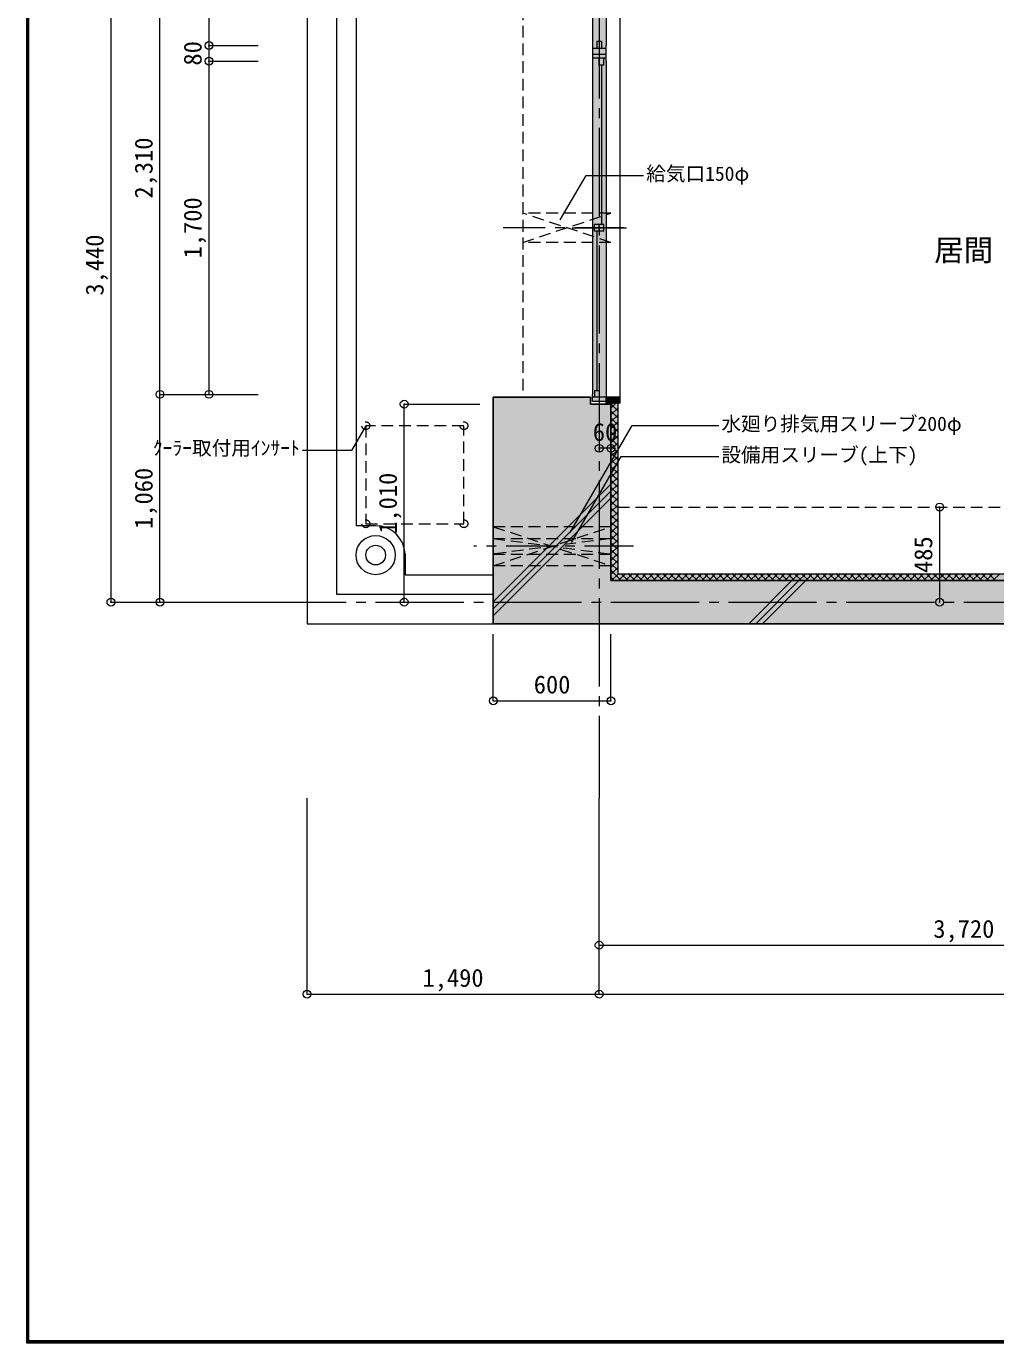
# Model space of a CAD drawing. Units: millimetres at full size, sheet at 1:50. Extents: x -9674 to 9699, y -6794 to 6791.
# Drawn here: x -9674 to -4731, y -6794 to -78 of the extents above; entities that cross this region are included whole.
import ezdxf
from ezdxf.enums import TextEntityAlignment as Align

# ---------------------------------------------------------------- set-up
doc = ezdxf.new("R2010")
doc.units = ezdxf.units.MM
doc.header["$LTSCALE"] = 50
doc.header["$PDMODE"] = 32
doc.header["$PDSIZE"] = 40
for name, pattern in [('CHAIN1', [8, 5, -1, 1, -1]), ('CHAIN2', [12, 9, -1, 1, -1]), ('DASHED1', [1.8, 1.2, -0.6])]:
    doc.linetypes.add(name, pattern=pattern)
for name, color, linetype, lineweight in [('0-0_図面枠', 7, 'Continuous', 9), ('1-0_芯', 7, 'CHAIN2', 9), ('1-1_躯体', 2, 'Continuous', 25), ('1-3_建具', 3, 'Continuous', 18), ('1-6_ﾊﾞﾙｺﾆｰ・階段', 4, 'Continuous', 9), ('1-7_その他', 7, 'DASHED1', 9), ('1-8_ハッチ', 4, 'Continuous', 9), ('1-A_文字', 7, 'Continuous', 9), ('1-B_寸法', 7, 'Continuous', 9), ('1-C_梁', 7, 'DASHED1', 9)]:
    doc.layers.add(name, color=color, linetype=linetype, lineweight=lineweight)
for name, color, linetype in [('4-0', 1, 'Continuous'), ('4-1', 2, 'Continuous'), ('4-F', 4, 'Continuous')]:
    doc.layers.add(name, color=color, linetype=linetype)
doc.styles.add('ＭＳ ゴシック', font='')
doc.styles.get('ＭＳ ゴシック').set_extended_font_data('MS Gothic')

msp = doc.modelspace()

# ---------------------------------------------------------------- linework, layer by layer
at = {"layer": '0-0_図面枠'}
for p, q in [((-9673.92, 6791.43), (-9673.92, -6793.93)), ((-9672.16, 6789.66), (-9672.16, -6792.16)), ((-9670.4, 6787.9), (-9670.4, -6790.4)), ((-9668.64, -6788.64), (-9668.64, 6786.14)), ((-9666.87, 6784.38), (-9666.87, -6786.88)), ((-9665.11, 6782.61), (-9665.11, -6785.11)), ((-9663.35, 6780.85), (-9663.35, -6783.35)), ((-9673.92, -6793.93), (9698.92, -6793.93)), ((-9672.16, -6792.16), (9697.16, -6792.16)), ((-9670.4, -6790.4), (9695.4, -6790.4)), ((9693.64, -6788.64), (-9668.64, -6788.64)), ((-9666.87, -6786.88), (9691.87, -6786.88)), ((-9665.11, -6785.11), (9690.11, -6785.11)), ((-9663.35, -6783.35), (9688.35, -6783.35))]:
    msp.add_line(p, q, dxfattribs=at)
at = {"layer": '1-0_芯'}
for p, q in [((-6752.5, 5404.08), (-6752.5, -4015.92)), ((-8492.5, -3015.92), (8517.5, -3015.92))]:
    msp.add_line(p, q, dxfattribs=at)
at = {"layer": '1-1_躯体'}
for p, q in [((-6797.5, -2005.92), (-6797.5, -1970.92)), ((-6692.5, -2005.92), (-6797.5, -2005.92)), ((-6692.5, -2005.92), (-6692.5, -2905.92)), ((-6692.5, -2905.92), (-3092.5, -2905.92)), ((-7292.5, -3125.92), (-2167.5, -3125.92))]:
    msp.add_line(p, q, dxfattribs=at)
msp.add_lwpolyline([(-6797.5, -1970.92), (-7292.5, -1970.92), (-7292.5, -3125.92)], dxfattribs=at)
at = {"layer": '1-3_建具', "color": 7, "lineweight": 9}
for p, q in [((-6787.5, 354.08), (-6787.5, -175.92)), ((-6717.5, 354.08), (-6717.5, -175.92)), ((-6645.5, -1985.92), (-6645.5, 384.08)), ((-6787.5, -175.92), (-6787.5, -255.92)), ((-6717.5, -190.92), (-6787.5, -190.92)), ((-6717.5, -255.92), (-6717.5, -175.92)), ((-6787.5, -220.92), (-6717.5, -220.92)), ((-6717.5, -240.92), (-6787.5, -240.92)), ((-6787.5, -255.92), (-6787.5, -1955.92)), ((-6717.5, -255.92), (-6717.5, -1955.92)), ((-6890.98, -1105.92), (-6614.02, -1105.92)), ((-6787.5, -1990.92), (-6787.5, -1955.92)), ((-6717.5, -1970.92), (-6787.5, -1970.92)), ((-6787.5, -1990.92), (-6717.5, -1990.92)), ((-6717.5, -1955.92), (-6717.5, -1990.92))]:
    msp.add_line(p, q, dxfattribs=at)
at = {"layer": '1-3_建具'}
for p, q in [((-6752.5, 334.08), (-6752.5, -155.92)), ((-6740.5, -155.92), (-6764.5, -155.92)), ((-6764.5, -155.92), (-6764.5, -190.92)), ((-6740.5, -155.92), (-6740.5, -190.92)), ((-6752.5, -275.92), (-6752.5, -240.92)), ((-6728.5, -275.92), (-6728.5, -240.92)), ((-6728.5, -275.92), (-6752.5, -275.92)), ((-6740.5, -275.92), (-6740.5, -1088.42)), ((-6776.5, -1123.42), (-6776.5, -1088.42)), ((-6728.5, -1123.42), (-6776.5, -1123.42)), ((-6764.5, -1123.42), (-6764.5, -1935.92)), ((-6752.5, -1123.42), (-6752.5, -1088.42)), ((-6776.5, -1935.92), (-6752.5, -1935.92)), ((-6776.5, -1935.92), (-6776.5, -1970.92)), ((-6752.5, -1935.92), (-6752.5, -1970.92)), ((-6717.5, -2000.92), (-6717.5, -1970.92)), ((-6645.5, -2000.92), (-6717.5, -2000.92))]:
    msp.add_line(p, q, dxfattribs=at)
for points in [[(-6728.5, -1123.42), (-6728.5, -1088.42), (-6776.5, -1088.42)], [(-6645.5, -2000.92), (-6645.5, -1970.92), (-6717.5, -1970.92)]]:
    msp.add_lwpolyline(points, dxfattribs=at)
at = {"layer": '1-6_ﾊﾞﾙｺﾆｰ・階段'}
for p in [(-7992.5, 3424.99), (-7892.5, -2625.92)]:
    msp.add_line(p, (-7992.5, -2625.92), dxfattribs=at)
at = {"layer": '1-6_ﾊﾞﾙｺﾆｰ・階段', "color": 7}
for points in [[(-8242.5, 3354.08), (-8242.5, -3125.92), (-7292.5, -3125.92)], [(-8092.5, 3354.08), (-8092.5, -2975.92), (-7292.5, -2975.92)]]:
    msp.add_lwpolyline(points, dxfattribs=at)
at = {"layer": '1-6_ﾊﾞﾙｺﾆｰ・階段'}
msp.add_lwpolyline([(-7742.61, -2770.09), (-7742.61, -2875.92), (-7292.5, -2875.92)], dxfattribs=at)
msp.add_circle((-7892.5, -2775.92), 100, dxfattribs=at)
at = {"layer": '1-6_ﾊﾞﾙｺﾆｰ・階段', "color": 7}
msp.add_circle((-7892.5, -2775.92), 50, dxfattribs=at)
at = {"layer": '1-6_ﾊﾞﾙｺﾆｰ・階段'}
msp.add_arc((-7892.5, -2775.92), 150, 2.22671, 90, dxfattribs=at)
at = {"layer": '1-7_その他'}
for p, q in [((-6692.5, -1030.92), (-7142.5, -1030.92)), ((-7142.5, -1180.92), (-6692.5, -1030.92)), ((-6692.5, -1180.92), (-7142.5, -1030.92)), ((-6692.5, -1180.92), (-7142.5, -1180.92)), ((-7942.5, -2115.92), (-7942.5, -2615.92)), ((-7442.5, -2115.92), (-7942.5, -2115.92)), ((-7442.5, -2615.92), (-7442.5, -2115.92)), ((-7942.5, -2615.92), (-7442.5, -2615.92)), ((-6692.5, -2630.92), (-7292.5, -2630.92)), ((-7292.5, -2630.92), (-6692.5, -2830.92)), ((-7292.5, -2830.92), (-6692.5, -2630.92)), ((-7292.5, -2690.92), (-6692.5, -2690.92)), ((-7292.5, -2690.92), (-6692.5, -2770.92)), ((-6692.5, -2690.92), (-7292.5, -2770.92)), ((-7292.5, -2770.92), (-6692.5, -2770.92)), ((-6692.5, -2830.92), (-7292.5, -2830.92))]:
    msp.add_line(p, q, dxfattribs=at)
at = {"layer": '1-7_その他', "linetype": 'CHAIN1'}
for p, q in [((-6627.5, -1105.92), (-7242.5, -1105.92)), ((-6577.5, -2730.92), (-7392.5, -2730.92))]:
    msp.add_line(p, q, dxfattribs=at)
at = {"layer": '1-7_その他'}
for centre in [(-7942.5, -2115.92), (-7442.5, -2115.92), (-7942.5, -2615.92), (-7442.5, -2615.92)]:
    msp.add_circle(centre, 20, dxfattribs=at)
at = {"layer": '1-8_ハッチ'}
for p, q in [((-6692.5, -2025.6), (-6667.82, -2000.92)), ((-6692.5, -2004.91), (-6657.5, -2039.91)), ((-6661.14, -2000.92), (-6657.5, -2004.56)), ((-6657.5, -2000.92), (-6657.5, -2870.92)), ((-6692.5, -2060.95), (-6657.5, -2025.95)), ((-6692.5, -2040.27), (-6657.5, -2075.27)), ((-6692.5, -2096.31), (-6657.5, -2061.31)), ((-6692.5, -2075.62), (-6657.5, -2110.62)), ((-6692.5, -2131.66), (-6657.5, -2096.66)), ((-6692.5, -2110.98), (-6657.5, -2145.98)), ((-6692.5, -2167.02), (-6657.5, -2132.02)), ((-6692.5, -2146.33), (-6657.5, -2181.33)), ((-6692.5, -2202.37), (-6657.5, -2167.37)), ((-6692.5, -2181.69), (-6657.5, -2216.69)), ((-6692.5, -2237.73), (-6657.5, -2202.73)), ((-6692.5, -2217.05), (-6657.5, -2252.05)), ((-6692.5, -2273.08), (-6657.5, -2238.08)), ((-6692.5, -2252.4), (-6657.5, -2287.4)), ((-6692.5, -2308.44), (-6657.5, -2273.44)), ((-6692.5, -2287.76), (-6657.5, -2322.76)), ((-6692.5, -2343.79), (-6657.5, -2308.79)), ((-6692.5, -2323.11), (-6657.5, -2358.11)), ((-6692.5, -2379.15), (-6657.5, -2344.15)), ((-7292.5, -3014.5), (-6692.5, -2414.5)), ((-6692.5, -2358.47), (-6657.5, -2393.47)), ((-6692.5, -2414.5), (-6657.5, -2379.5)), ((-6692.5, -2393.82), (-6657.5, -2428.82)), ((-6692.5, -2449.86), (-6657.5, -2414.86)), ((-7292.5, -3049.86), (-6692.5, -2449.86)), ((-6692.5, -2429.18), (-6657.5, -2464.18)), ((-6692.5, -2485.21), (-6657.5, -2450.21)), ((-6692.5, -2464.53), (-6657.5, -2499.53)), ((-7292.5, -3085.21), (-6692.5, -2485.21)), ((-6692.5, -2520.57), (-6657.5, -2485.57)), ((-6692.5, -2499.89), (-6657.5, -2534.89)), ((-6692.5, -2555.93), (-6657.5, -2520.93)), ((-6692.5, -2535.24), (-6657.5, -2570.24)), ((-6692.5, -2591.28), (-6657.5, -2556.28)), ((-6692.5, -2570.6), (-6657.5, -2605.6)), ((-6692.5, -2626.64), (-6657.5, -2591.64)), ((-6692.5, -2605.95), (-6657.5, -2640.95)), ((-6692.5, -2661.99), (-6657.5, -2626.99)), ((-6692.5, -2641.31), (-6657.5, -2676.31)), ((-6692.5, -2697.35), (-6657.5, -2662.35)), ((-6692.5, -2676.66), (-6657.5, -2711.66)), ((-6692.5, -2732.7), (-6657.5, -2697.7)), ((-6692.5, -2712.02), (-6657.5, -2747.02)), ((-6692.5, -2768.06), (-6657.5, -2733.06)), ((-6692.5, -2747.38), (-6657.5, -2782.38)), ((-6692.5, -2803.41), (-6657.5, -2768.41)), ((-6692.5, -2782.73), (-6657.5, -2817.73)), ((-6692.5, -2838.77), (-6657.5, -2803.77)), ((-6692.5, -2818.09), (-6657.5, -2853.09)), ((-6692.5, -2874.12), (-6657.5, -2839.12)), ((-6692.5, -2853.44), (-6640.02, -2905.92)), ((-6688.94, -2905.92), (-6653.94, -2870.92)), ((-6657.5, -2870.92), (-3092.5, -2870.92)), ((-6653.59, -2905.92), (-6618.59, -2870.92)), ((-6639.67, -2870.92), (-6604.67, -2905.92)), ((-6618.23, -2905.92), (-6583.23, -2870.92)), ((-6604.31, -2870.92), (-6569.31, -2905.92)), ((-6582.88, -2905.92), (-6547.88, -2870.92)), ((-6568.96, -2870.92), (-6533.96, -2905.92)), ((-6547.52, -2905.92), (-6512.52, -2870.92)), ((-6533.6, -2870.92), (-6498.6, -2905.92)), ((-6512.16, -2905.92), (-6477.16, -2870.92)), ((-6498.24, -2870.92), (-6463.24, -2905.92)), ((-6476.81, -2905.92), (-6441.81, -2870.92)), ((-6462.89, -2870.92), (-6427.89, -2905.92)), ((-6441.45, -2905.92), (-6406.45, -2870.92)), ((-6427.53, -2870.92), (-6392.53, -2905.92)), ((-6406.1, -2905.92), (-6371.1, -2870.92)), ((-6392.18, -2870.92), (-6357.18, -2905.92)), ((-6370.74, -2905.92), (-6335.74, -2870.92)), ((-6356.82, -2870.92), (-6321.82, -2905.92)), ((-6335.39, -2905.92), (-6300.39, -2870.92)), ((-6321.47, -2870.92), (-6286.47, -2905.92)), ((-6300.03, -2905.92), (-6265.03, -2870.92)), ((-6286.11, -2870.92), (-6251.11, -2905.92)), ((-6264.68, -2905.92), (-6229.68, -2870.92)), ((-6250.76, -2870.92), (-6215.76, -2905.92)), ((-6229.32, -2905.92), (-6194.32, -2870.92)), ((-6215.4, -2870.92), (-6180.4, -2905.92)), ((-6193.97, -2905.92), (-6158.97, -2870.92)), ((-6180.05, -2870.92), (-6145.05, -2905.92)), ((-6158.61, -2905.92), (-6123.61, -2870.92)), ((-6144.69, -2870.92), (-6109.69, -2905.92)), ((-6123.26, -2905.92), (-6088.26, -2870.92)), ((-6109.34, -2870.92), (-6074.34, -2905.92)), ((-6087.9, -2905.92), (-6052.9, -2870.92)), ((-6073.98, -2870.92), (-6038.98, -2905.92)), ((-6052.55, -2905.92), (-6017.55, -2870.92)), ((-6038.63, -2870.92), (-6003.63, -2905.92)), ((-6017.19, -2905.92), (-5982.19, -2870.92)), ((-6003.27, -2870.92), (-5968.27, -2905.92)), ((-5981.83, -2905.92), (-5946.83, -2870.92)), ((-5967.91, -2870.92), (-5932.91, -2905.92)), ((-5946.48, -2905.92), (-5911.48, -2870.92)), ((-5932.56, -2870.92), (-5897.56, -2905.92)), ((-5911.12, -2905.92), (-5876.12, -2870.92)), ((-5897.2, -2870.92), (-5862.2, -2905.92)), ((-5875.77, -2905.92), (-5840.77, -2870.92)), ((-5861.85, -2870.92), (-5826.85, -2905.92)), ((-5840.41, -2905.92), (-5805.41, -2870.92)), ((-5826.49, -2870.92), (-5791.49, -2905.92)), ((-5805.06, -2905.92), (-5770.06, -2870.92)), ((-5791.14, -2870.92), (-5756.14, -2905.92)), ((-5769.7, -2905.92), (-5734.7, -2870.92)), ((-5755.78, -2870.92), (-5720.78, -2905.92)), ((-5734.35, -2905.92), (-5699.35, -2870.92)), ((-5720.43, -2870.92), (-5685.43, -2905.92)), ((-5698.99, -2905.92), (-5663.99, -2870.92)), ((-5685.07, -2870.92), (-5650.07, -2905.92)), ((-5663.64, -2905.92), (-5628.64, -2870.92)), ((-5649.72, -2870.92), (-5614.72, -2905.92)), ((-5628.28, -2905.92), (-5593.28, -2870.92)), ((-5614.36, -2870.92), (-5579.36, -2905.92)), ((-5592.93, -2905.92), (-5557.93, -2870.92)), ((-5579.01, -2870.92), (-5544.01, -2905.92)), ((-5557.57, -2905.92), (-5522.57, -2870.92)), ((-5543.65, -2870.92), (-5508.65, -2905.92)), ((-5522.21, -2905.92), (-5487.21, -2870.92)), ((-5508.3, -2870.92), (-5473.3, -2905.92)), ((-5486.86, -2905.92), (-5451.86, -2870.92)), ((-5472.94, -2870.92), (-5437.94, -2905.92)), ((-5451.5, -2905.92), (-5416.5, -2870.92)), ((-5437.58, -2870.92), (-5402.58, -2905.92)), ((-5416.15, -2905.92), (-5381.15, -2870.92)), ((-5402.23, -2870.92), (-5367.23, -2905.92)), ((-5380.79, -2905.92), (-5345.79, -2870.92)), ((-5366.87, -2870.92), (-5331.87, -2905.92)), ((-5345.44, -2905.92), (-5310.44, -2870.92)), ((-5331.52, -2870.92), (-5296.52, -2905.92)), ((-5310.08, -2905.92), (-5275.08, -2870.92)), ((-5296.16, -2870.92), (-5261.16, -2905.92)), ((-5274.73, -2905.92), (-5239.73, -2870.92)), ((-5260.81, -2870.92), (-5225.81, -2905.92)), ((-5239.37, -2905.92), (-5204.37, -2870.92)), ((-5225.45, -2870.92), (-5190.45, -2905.92)), ((-5204.02, -2905.92), (-5169.02, -2870.92)), ((-5190.1, -2870.92), (-5155.1, -2905.92)), ((-5168.66, -2905.92), (-5133.66, -2870.92)), ((-5154.74, -2870.92), (-5119.74, -2905.92)), ((-5133.31, -2905.92), (-5098.31, -2870.92)), ((-5119.39, -2870.92), (-5084.39, -2905.92)), ((-5097.95, -2905.92), (-5062.95, -2870.92)), ((-5084.03, -2870.92), (-5049.03, -2905.92)), ((-5062.6, -2905.92), (-5027.6, -2870.92)), ((-5048.68, -2870.92), (-5013.68, -2905.92)), ((-5027.24, -2905.92), (-4992.24, -2870.92)), ((-5013.32, -2870.92), (-4978.32, -2905.92)), ((-4991.88, -2905.92), (-4956.88, -2870.92)), ((-4977.97, -2870.92), (-4942.97, -2905.92)), ((-4956.53, -2905.92), (-4921.53, -2870.92)), ((-4942.61, -2870.92), (-4907.61, -2905.92)), ((-4921.17, -2905.92), (-4886.17, -2870.92)), ((-4907.25, -2870.92), (-4872.25, -2905.92)), ((-4885.82, -2905.92), (-4850.82, -2870.92)), ((-4871.9, -2870.92), (-4836.9, -2905.92)), ((-4850.46, -2905.92), (-4815.46, -2870.92)), ((-4836.54, -2870.92), (-4801.54, -2905.92)), ((-4815.11, -2905.92), (-4780.11, -2870.92)), ((-4801.19, -2870.92), (-4766.19, -2905.92)), ((-4779.75, -2905.92), (-4744.75, -2870.92)), ((-4765.83, -2870.92), (-4730.83, -2905.92)), ((-4744.4, -2905.92), (-4709.4, -2870.92)), ((-6692.5, -2888.8), (-6675.38, -2905.92)), ((-5989.7, -3125.92), (-5769.7, -2905.92)), ((-5954.35, -3125.92), (-5734.35, -2905.92)), ((-5918.99, -3125.92), (-5698.99, -2905.92))]:
    msp.add_line(p, q, dxfattribs=at)
at = {"layer": '1-A_文字'}
for p, q in [((-6893.5, -2711.41), (-6640.19, -2272.68)), ((-6640.19, -2272.68), (-6143.14, -2272.68))]:
    msp.add_line(p, q, dxfattribs=at)
for points in [[(-6950.78, -1066.14), (-6819.39, -838.58), (-6526.53, -838.58)], [(-7942.5, -2115.92), (-8015.09, -2241.65), (-8265.16, -2241.65)], [(-6900.78, -2661.12), (-6585.22, -2114.56), (-6143.14, -2114.56)]]:
    msp.add_lwpolyline(points, dxfattribs=at)
at = {"layer": '1-B_寸法'}
for p, q in [((-9242.5, 424.08), (-9242.5, -3015.92)), ((-8992.5, -1955.92), (-8992.5, 354.08)), ((-8742.5, 354.08), (-8742.5, -175.92)), ((-8742.5, -175.92), (-8492.5, -175.92)), ((-8742.5, -175.92), (-8742.5, -255.92)), ((-8742.5, -255.92), (-8492.5, -255.92)), ((-8742.5, -255.92), (-8742.5, -1955.92)), ((-8992.5, -1955.92), (-8492.5, -1955.92)), ((-8992.5, -3015.92), (-8992.5, -1955.92)), ((-7746.91, -2005.92), (-7361.65, -2005.92)), ((-7746.91, -3015.92), (-7746.91, -2005.92)), ((-6692.5, -2231.09), (-6752.5, -2231.09)), ((-5016.42, -2530.92), (-5016.42, -3015.92)), ((-9242.5, -3015.92), (-8492.5, -3015.92)), ((-7292.5, -3519.33), (-7292.5, -3179.13)), ((-6692.5, -3519.33), (-6692.5, -3179.13)), ((-7292.5, -3519.33), (-6692.5, -3519.33)), ((-8242.5, -5015.92), (-8242.5, -4015.92)), ((-6752.5, -5015.92), (-6752.5, -4015.92)), ((-6752.5, -4765.92), (-3032.5, -4765.92)), ((-8242.5, -5015.92), (-6752.5, -5015.92)), ((-6752.5, -5015.92), (6747.5, -5015.92))]:
    msp.add_line(p, q, dxfattribs=at)
at = {"layer": '1-B_寸法', "color": 3}
for p in [(-8742.5, -175.92), (-8742.5, -255.92), (-8992.5, -1955.92), (-8742.5, -1955.92), (-7746.91, -2005.92), (-6752.5, -2231.09), (-6692.5, -2231.09), (-5016.42, -2530.92), (-9242.5, -3015.92), (-8992.5, -3015.92), (-7746.91, -3015.92), (-5016.42, -3015.92), (-7292.5, -3519.33), (-6692.5, -3519.33), (-6752.5, -4765.92), (-8242.5, -5015.92), (-6752.5, -5015.92)]:
    msp.add_point(p, dxfattribs=at)
at = {"layer": '1-C_梁'}
for p, q in [((-7142.5, 3344.08), (-7142.5, -1970.92)), ((-6657.5, -2530.92), (-3092.5, -2530.92))]:
    msp.add_line(p, q, dxfattribs=at)
at = {"layer": '4-0'}
for points in [[(-6797.5, -1970.92), (-7292.5, -1970.92), (-7292.5, -3125.92)], [(-6797.5, -2005.92), (-6797.5, -1970.92), (-7292.5, -3125.92)], [(-7292.5, -3125.92), (-6692.5, -2905.92), (-6692.5, -2005.92)], [(-7292.5, -3125.92), (-6692.5, -2005.92), (-6797.5, -2005.92)], [(-7292.5, -3125.92), (-2187.5, -2975.92), (-2492.5, -2905.92)], [(-7292.5, -3125.92), (-2492.5, -2905.92), (-6692.5, -2905.92)], [(-7292.5, -3125.92), (-2167.5, -3125.92), (-2187.5, -2975.92)]]:
    msp.add_solid(points, dxfattribs=at)
at = {"layer": '4-1'}
msp.add_solid([(-6787.5, 389.08), (-6717.5, 389.08), (-6787.5, -1990.92), (-6717.5, -1990.92)], dxfattribs=at)
at = {"layer": '4-F'}
for points in [[(-6645.5, -2000.92), (-6645.5, -1970.92), (-6717.5, -1970.92)], [(-6657.5, -2000.92), (-6645.5, -2000.92), (-6717.5, -1970.92)], [(-6657.5, -2000.92), (-6717.5, -2000.92), (-6717.5, -1970.92)], [(-6692.5, -2005.92), (-6692.49, -2000.8), (-6657.5, -2000.92)], [(-6692.5, -2905.92), (-6657.5, -2870.92), (-6657.5, -2000.92)], [(-6692.5, -2004.91), (-6692.5, -2905.92), (-6657.5, -2000.92)], [(-6692.5, -2905.92), (-3092.5, -2905.92), (-3092.5, -2870.92)], [(-6692.5, -2905.92), (-3092.5, -2870.92), (-6657.5, -2870.92)]]:
    msp.add_solid(points, dxfattribs=at)

# ---------------------------------------------------------------- texts
at = {"layer": '1-A_文字', "style": 'ＭＳ ゴシック'}
for s, height, p in [('給気口150φ', 73.31, (-6512.42, -888.51)), ('居間', 110, (-5043.95, -1308.12)), ('水廻り排気用スリーブ200φ', 73.31, (-6129.03, -2164.5)), ('ｸｰﾗｰ取付用ｲﾝｻｰﾄ', 73.31, (-9028.98, -2288.04)), ('設備用スリーブ(上下)', 73.31, (-6129.03, -2322.61))]:
    msp.add_text(s, height=height, dxfattribs=at).set_placement(p, align=Align.BOTTOM_LEFT)
at = {"layer": '1-B_寸法', "style": 'ＭＳ ゴシック'}
for s, p in [('80', (-8752.5, -278.42)), ('2,310', (-9002.5, -957.17)), ('1,700', (-8752.5, -1262.17)), ('3,440', (-9252.5, -1452.17)), ('1,060', (-9002.5, -2642.17)), ('1,010', (-7756.91, -2667.17)), ('485', (-5026.42, -2867.17))]:
    msp.add_text(s, height=91.64, rotation=90, dxfattribs=at).set_placement(p, align=Align.BOTTOM_LEFT)
for s, p in [('60', (-6785, -2221.09)), ('600', (-7086.25, -3509.33)), ('3,720', (-5048.75, -4755.92)), ('1,490', (-7653.75, -5005.92))]:
    msp.add_text(s, height=91.64, dxfattribs=at).set_placement(p, align=Align.BOTTOM_LEFT)

doc.saveas('drawing.dxf')
